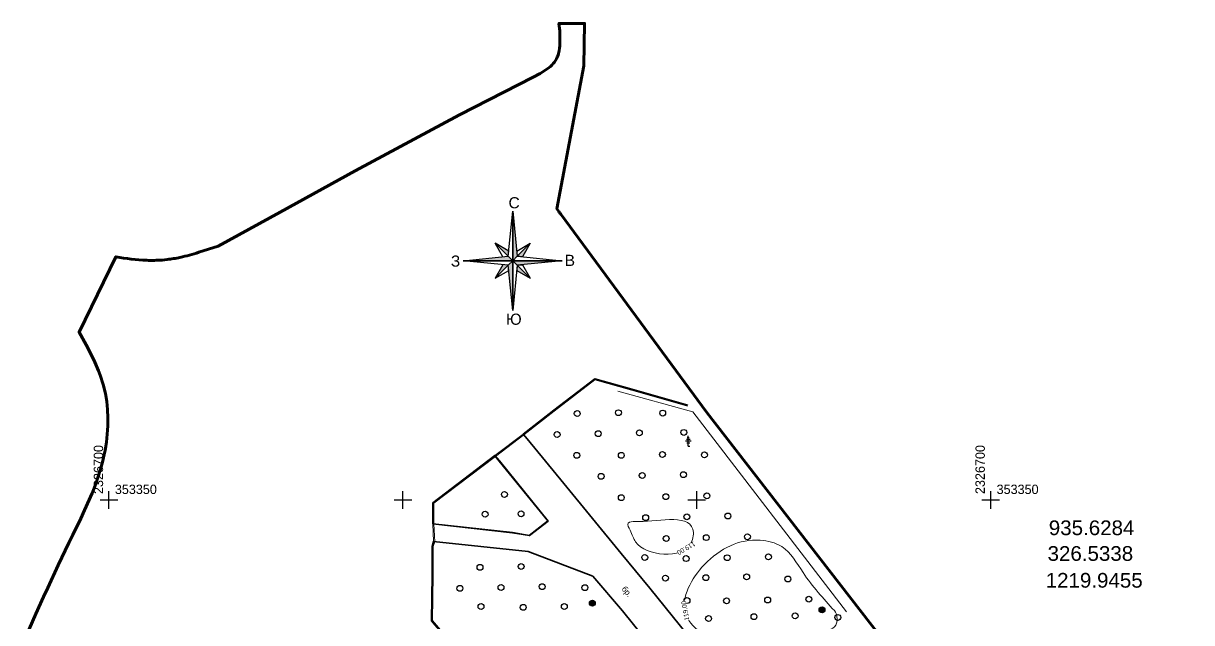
# Model space of a CAD drawing. Header units: millimetres. Extents: x 2326659 to 2326921, y 353133 to 353431.
# Drawn here: x 2326685.4 to 2326884.2, y 353329.1 to 353431 of the extents above; entities that cross this region are included whole.
import ezdxf
from ezdxf.enums import TextEntityAlignment as Align

# ---------------------------------------------------------------- set-up
doc = ezdxf.new("R2010")
doc.units = ezdxf.units.MM
for name, color, linetype in [('06_Инженерно-технические сооружения', 7, 'Continuous'), ('10_Границы покрытий и угодий', 7, 'Continuous'), ('13_Растительность', 7, 'Continuous'), ('19_Горизонтали', 7, 'Continuous'), ('44_Крышки колодцев', 7, 'Continuous'), ('pl_Планшетная_сетка', 7, 'Continuous'), ('С-Ю', 7, 'Continuous')]:
    doc.layers.add(name, color=color, linetype=linetype)
doc.layers.add('0_ГРАНИЦЫ ПРОЕКТИРОВАНИЯ_Ном._пера__44', color=7, linetype='Continuous', lineweight=60, true_color=0x029e21)
doc.styles.add('Arial', font='arial.ttf')
doc.styles.add('LIKE11', font='bm431.shx')
doc.styles.add('pragmai.shx', font='pragmai.shx')
doc.styles.get("Standard").update_dxf_attribs({"font": 'arial.ttf'})
doc.linetypes.add('atp_474_2a', pattern='A,0,[3,РћРїРѕСЂРЅС‹Р№ РїР»Р°РЅ1.Shx,S=0.039684,R=0,X=0,Y=5.42101e-20],-5.0002,0', length=5.0002)

# ---------------------------------------------------------------- blocks, each defined once
blk = doc.blocks.new('g_117')
h = blk.add_hatch(color=255)
h.paths.add_polyline_path([(-0.6, 0.7), (0.7, -0.6, 0.177899), (0.93, 0, 0.639215)])
h.paths.add_polyline_path([(-0.7, 0.6, 0.177899), (-0.93, 0, 0.639215), (0.6, -0.7)])
at = {"color": 0, "flags": 128}
blk.add_lwpolyline([(0.71, -0.71), (-0.71, 0.71)], dxfattribs=at)
at = {"color": 0}
blk.add_circle((0, 0), 1, dxfattribs=at)
at = {"style": 'LIKE11', "flags": 8}
for tag, height, p in [('Номер', 1.6, (0, 2.5)), ('Текст', 2, (1.78, 0.2)), ('Отметка кольца люка', 1.6, (0, -2)), ('Отметка земли (возле него)', 1.6, (0, -4)), ('Верх прокладки', 1.6, (0, -6)), ('Низ прокладки', 1.6, (0, -8))]:
    blk.add_attdef(tag, text='', height=height, dxfattribs=at).set_placement(p, align=Align.MIDDLE_LEFT)
blk = doc.blocks.new('С-Ю-З-В')
at = {"lineweight": -2, "ltscale": 0.5}
h = blk.add_hatch(color=0, dxfattribs=at)
h.dxf.hatch_style = 1
h.paths.add_polyline_path([(-0.51, 0.51), (-5.56, 0), (0, 0)])
h.paths.add_polyline_path([(-0.45, 1.09), (-1.96, 1.96), (-0.51, 0.51)])
h.paths.add_polyline_path([(0, 5.56), (0, 0), (0.51, 0.51)])
h.paths.add_polyline_path([(1.96, 1.96), (0.51, 0.51), (1.09, 0.45)])
h.paths.add_polyline_path([(5.56, 0), (0, 0), (0.51, -0.51)])
h.paths.add_polyline_path([(0.51, -0.51), (0.45, -1.09), (1.96, -1.96)])
h.paths.add_polyline_path([(0, 0), (-0.51, -0.51), (-0.45, -1.09), (0, -5.56)])
h.paths.add_polyline_path([(-0.51, -0.51), (-1.09, -0.45), (-1.96, -1.96)])
at = {"color": 0, "lineweight": -2, "ltscale": 0.5}
for points in [[(-0.51, 0.51), (0, 5.56), (0.51, 0.51), (5.56, 0), (0.51, -0.51), (0, -5.56), (-0.51, -0.51), (-5.56, 0), (-0.51, 0.51), (0, 0), (-5.56, 0), (0, 0), (-0.51, -0.51), (0, 0), (0, -5.56), (0, 0), (0.51, -0.51), (0, 0), (5.56, 0), (0, 0), (0.51, 0.51), (0, 0), (0, 5.56), (0, 0)], [(-1.09, 0.45), (-1.96, 1.96), (-0.51, 0.51), (-0.45, 1.09), (-1.96, 1.96)], [(0.45, 1.09), (1.96, 1.96), (1.09, 0.45), (0.51, 0.51), (1.96, 1.96)], [(-1.09, -0.45), (-1.96, -1.96), (-0.45, -1.09), (-0.51, -0.51), (-1.96, -1.96)], [(0.51, -0.51), (0.45, -1.09), (1.96, -1.96), (0.51, -0.51), (1.09, -0.45), (1.96, -1.96)]]:
    blk.add_lwpolyline(points, dxfattribs=at)
at = {"color": 0, "lineweight": -2, "style": 'Arial'}
for s, p in [('С', (-0.47, 5.88)), ('З', (-6.94, -0.66)), ('В', (5.83, -0.58)), ('Ю', (-0.76, -7.18))]:
    blk.add_text(s, height=1.25, dxfattribs=at).set_placement(p)
blk = doc.blocks.new('BL_333')
at = {"color": 0}
for p, q in [((-1.5, 0), (1.5, 0)), ((0, -1.5), (0, 1.5))]:
    blk.add_line(p, q, dxfattribs=at)

msp = doc.modelspace()

# ---------------------------------------------------------------- linework, layer by layer
at = {"layer": '06_Инженерно-технические сооружения', "color": 7, "linetype": 'Continuous', "lineweight": 20, "ltscale": 0.5, "transparency": 33554559, "flags": 128}
for points, elevation in [([(2326758.81, 353325.1), (2326755.05, 353329.52), (2326755.15, 353337.28), (2326755.14, 353342.06), (2326755.41, 353342.89), (2326755.25, 353345.92), (2326755.28, 353349.44), (2326765.77, 353357.39), (2326770.59, 353361.06), (2326775.75, 353365.09), (2326782.67, 353370.4), (2326788.89, 353368.66), (2326798.39, 353365.94)], 118.9), ([(2326765.66, 353357.53), (2326770.47, 353361.2)], 119.72), ([(2326755.08, 353346), (2326768.64, 353344.5), (2326771.49, 353344.02), (2326774.62, 353346.42), (2326766.33, 353356.61), (2326765.6, 353357.48)], 119.72), ([(2326755.07, 353345.92), (2326755.23, 353342.91)], 119.72)]:
    msp.add_lwpolyline(points, dxfattribs=dict(at, elevation=elevation))
at = {"layer": '06_Инженерно-технические сооружения', "color": 1, "linetype": 'Continuous', "lineweight": 20, "ltscale": 0.5, "elevation": 119.72, "flags": 128}
for points in [[(2326765.66, 353357.53), (2326770.47, 353361.2)], [(2326755.07, 353345.92), (2326755.23, 353342.91)]]:
    msp.add_lwpolyline(points, dxfattribs=at)
at = {"layer": '06_Инженерно-технические сооружения', "color": 3, "linetype": 'Continuous', "lineweight": 20, "ltscale": 0.5, "elevation": 119.72, "flags": 128}
msp.add_lwpolyline([(2326755.08, 353346), (2326768.64, 353344.5), (2326771.49, 353344.02), (2326774.62, 353346.42), (2326766.33, 353356.61), (2326765.6, 353357.48)], dxfattribs=at)
at = {"layer": '10_Границы покрытий и угодий', "color": 1, "linetype": 'Continuous', "lineweight": 35, "ltscale": 0.5}
for points in [[(2326798.45, 353366.11, 119.74), (2326788.93, 353368.82, 119.75), (2326782.65, 353370.59, 119.77), (2326775.66, 353365.25, 119.71), (2326770.47, 353361.2, 119.79)], [(2326755.07, 353345.92, 119.72), (2326755.1, 353349.53, 119.85), (2326765.66, 353357.53, 119.81)]]:
    msp.add_polyline3d(points, dxfattribs=at)
at = {"layer": '10_Границы покрытий и угодий', "color": 7, "linetype": 'Continuous', "lineweight": 35, "ltscale": 0.5, "transparency": 33554559}
for points in [[(2326798.45, 353366.11, 119.74), (2326788.93, 353368.82, 119.75), (2326782.65, 353370.59, 119.77), (2326775.66, 353365.25, 119.71), (2326770.47, 353361.2, 119.79), (2326771.13, 353360.41, 119.78), (2326777.39, 353352.79, 119.33), (2326787.11, 353340.9, 119.11), (2326792.01, 353334.97, 119.06), (2326801.02, 353323.83, 119.12), (2326809.19, 353313.84, 119.12)], [(2326755.07, 353345.92, 119.72), (2326755.1, 353349.53, 119.85), (2326765.66, 353357.53, 119.81), (2326766.41, 353356.64, 119.83), (2326774.73, 353346.41, 119.27), (2326771.51, 353343.94, 119.33), (2326768.63, 353344.42, 119.41), (2326755.07, 353345.92, 119.72)], [(2326796.51, 353319.8, 119), (2326787.33, 353331.16, 119.02), (2326782.31, 353337.06, 119.09), (2326771.29, 353341.21, 119.31), (2326755.23, 353342.91, 119.69), (2326754.96, 353342.09, 119.67), (2326754.97, 353337.28, 119.6), (2326754.87, 353329.45, 119.52), (2326758.67, 353324.98, 119.5)]]:
    msp.add_polyline3d(points, dxfattribs=at)
at = {"layer": '10_Границы покрытий и угодий', "color": 3, "linetype": 'Continuous', "lineweight": 35, "ltscale": 0.5}
msp.add_polyline3d([(2326765.66, 353357.53, 119.81), (2326766.41, 353356.64, 119.83), (2326774.73, 353346.41, 119.27), (2326771.51, 353343.94, 119.33), (2326768.63, 353344.42, 119.41), (2326755.07, 353345.92, 119.72)], dxfattribs=at)
at = {"layer": '13_Растительность', "color": 8, "linetype": 'atp_474_2a', "lineweight": 15, "transparency": 33554559, "flags": 128}
msp.add_lwpolyline([(2326786.55, 353368.52), (2326799.31, 353364.97), (2326825.44, 353330.96)], dxfattribs=at)
at = {"layer": '13_Растительность', "ltscale": 0.5, "transparency": 33554559, "flags": 128}
for points in [[(2326798.05, 353360.02), (2326799.05, 353360.02)], [(2326798.22, 353360.31), (2326798.89, 353360.31)], [(2326798.29, 353359.71), (2326798.81, 353359.71)], [(2326798.38, 353360.6), (2326798.72, 353360.6)], [(2326798.55, 353359.14), (2326798.55, 353360.89)], [(2326798.55, 353359.14), (2326798.8, 353359.14)]]:
    msp.add_lwpolyline(points, dxfattribs=at)
at = {"layer": '13_Растительность', "ltscale": 0.5, "transparency": 33554559}
for centre in [(2326786.66, 353364.83), (2326794.2, 353364.77), (2326779.66, 353364.69), (2326776.23, 353361.12), (2326783.23, 353361.26), (2326790.23, 353361.4), (2326797.79, 353361.48), (2326779.58, 353357.58), (2326787.15, 353357.58), (2326794.15, 353357.72), (2326801.3, 353357.66), (2326783.72, 353354.01), (2326790.72, 353354.15), (2326797.72, 353354.29), (2326767.27, 353350.93), (2326787.15, 353350.39), (2326794.73, 353350.55), (2326801.72, 353350.69), (2326763.98, 353347.57), (2326770.1, 353347.64), (2326791.3, 353346.98), (2326798.3, 353347.12), (2326805.29, 353347.26), (2326794.8, 353343.44), (2326801.61, 353343.59), (2326808.61, 353343.73), (2326791.15, 353340.22), (2326798.18, 353340.02), (2326805.18, 353340.17), (2326812.18, 353340.31), (2326763.12, 353338.54), (2326770.12, 353338.68), (2326808.48, 353336.91), (2326759.69, 353334.97), (2326766.69, 353335.11), (2326773.69, 353335.25), (2326780.96, 353335.08), (2326794.66, 353336.7), (2326801.54, 353336.78), (2326815.49, 353336.55), (2326812.06, 353332.98), (2326819.06, 353333.12), (2326763.29, 353331.87), (2326770.47, 353331.73), (2326777.46, 353331.87), (2326798.33, 353332.88), (2326805.06, 353332.84), (2326802, 353329.82), (2326809.72, 353330.14), (2326816.72, 353330.28), (2326823.98, 353330.02)]:
    msp.add_circle(centre, 0.5, dxfattribs=at)
at = {"layer": '19_Горизонтали', "color": 42, "linetype": 'Continuous', "lineweight": 20, "ltscale": 0.5, "transparency": 33554559}
for points, start_tangent, end_tangent in [([(2326789.54, 353346.34, 119), (2326788.33, 353346.03, 119), (2326788.65, 353344.85, 119), (2326789.58, 353342.86, 119), (2326799.05, 353342.7, 119), (2326799.32, 353345.01, 119), (2326789.54, 353346.34, 119)], (-0.996842, 0.079407), (-0.996842, 0.079407)), ([(2326823.4, 353331.18, 119), (2326823.44, 353328.44, 119), (2326820.62, 353327.28, 119), (2326819.99, 353326.41, 119), (2326817.48, 353324.18, 119), (2326815.08, 353321.88, 119), (2326813.03, 353320.26, 119), (2326810.91, 353318.62, 119), (2326809.47, 353320.21, 119), (2326804.67, 353324.71, 119), (2326798.01, 353330.89, 119), (2326801.29, 353338.99, 119), (2326810.8, 353343.15, 119), (2326814.44, 353342.06, 119), (2326818.08, 353337.64, 119), (2326823.4, 353331.18, 119)], (0.682743, -0.730659), (0.682743, -0.730659))]:
    msp.add_spline(points, degree=3, dxfattribs=dict(at, start_tangent=start_tangent, end_tangent=end_tangent))

# ---------------------------------------------------------------- block references
at = {"layer": '44_Крышки колодцев', "color": 0, "linetype": 'Continuous', "transparency": 33554559, "xscale": 0.5, "yscale": 0.5, "zscale": 0.5}
for p in [(2326782.23, 353332.45, 119.01), (2326821.3, 353331.31, 119.07)]:
    msp.add_blockref('g_117', p, dxfattribs=at)
at = {"layer": 'pl_Планшетная_сетка', "color": 104}
for p in [(2326700, 353350), (2326750, 353350), (2326800, 353350), (2326850, 353350)]:
    msp.add_blockref('BL_333', p, dxfattribs=at)
at = {"layer": 'С-Ю', "xscale": 1.516369677269567, "yscale": 1.516369677269567, "zscale": 1.516369677269567}
msp.add_blockref('С-Ю-З-В', (2326768.68, 353390.67), dxfattribs=at)

# ---------------------------------------------------------------- texts
at = {"color": 1, "insert": (2326859.88, 353346.51), "char_height": 2.5, "attachment_point": 1}
msp.add_mtext_dynamic_manual_height_columns('935.6284', width=52.5896, gutter_width=12.5, heights=[0], dxfattribs=at)
at = {"color": 3, "insert": (2326859.67, 353342.14), "char_height": 2.5, "attachment_point": 1}
msp.add_mtext_dynamic_manual_height_columns('326.5338', width=21.1549, gutter_width=12.5, heights=[0], dxfattribs=at)
at = {"color": 5, "insert": (2326859.35, 353337.58), "char_height": 2.5, "attachment_point": 1}
msp.add_mtext_dynamic_manual_height_columns('1219.9455', width=25.7807, gutter_width=12.5, heights=[0], dxfattribs=at)
at = {"layer": '10_Границы покрытий и угодий', "color": 7, "lineweight": 20, "ltscale": 0.5, "transparency": 33554559, "insert": (2326787.4, 353335.05, 118.1), "char_height": 1, "attachment_point": 4, "rotation": 309.8304, "style": 'pragmai.shx'}
msp.add_mtext('\\A1;бр.', dxfattribs=at)
at = {"layer": 'pl_Планшетная_сетка', "color": 104, "style": 'pragmai.shx'}
for p in [(2326699, 353351), (2326849, 353351)]:
    msp.add_text('2326700', height=1.6, rotation=90, dxfattribs=at).set_placement(p)
for p in [(2326701, 353351), (2326851, 353351)]:
    msp.add_text('353350', height=1.6, dxfattribs=at).set_placement(p)

# ---------------------------------------------------------------- next in the draw order: texts
at = {"layer": '19_Горизонтали', "color": 42, "transparency": 33554559, "char_height": 0.8, "attachment_point": 5, "style": 'pragmai.shx', "bg_fill": 3, "box_fill_scale": 1, "bg_fill_color": 1, "bg_fill_transparency": 0}
for insert, rotation in [((2326798.2, 353341.78), 210.3531), ((2326798.03, 353331.16), 100.041)]:
    msp.add_mtext('119.00', dxfattribs=dict(at, insert=insert, rotation=rotation))

# ---------------------------------------------------------------- next in the draw order: linework, layer by layer
at = {"layer": '06_Инженерно-технические сооружения', "color": 1, "linetype": 'Continuous', "lineweight": 20, "ltscale": 0.5, "elevation": 118.9, "flags": 128}
msp.add_lwpolyline([(2326758.81, 353325.1), (2326755.05, 353329.52), (2326755.15, 353337.28), (2326755.14, 353342.06), (2326755.41, 353342.89), (2326755.25, 353345.92), (2326755.28, 353349.44), (2326765.77, 353357.39), (2326770.59, 353361.06), (2326775.75, 353365.09), (2326782.67, 353370.4), (2326788.89, 353368.66), (2326798.39, 353365.94)], dxfattribs=at)
at = {"layer": '0_ГРАНИЦЫ ПРОЕКТИРОВАНИЯ_Ном._пера__44', "color": 104, "lineweight": 60, "true_color": 0x029e21, "flags": 128}
msp.add_lwpolyline([(2326685.43, 353325.82), (2326687.57, 353330.62), (2326688.86, 353333.5), (2326689.58, 353335.05), (2326691.38, 353338.91), (2326693.19, 353342.7), (2326693.87, 353344.08), (2326695.21, 353346.84), (2326695.86, 353348.23), (2326697.13, 353351.16), (2326697.74, 353352.74), (2326698.18, 353354), (2326698.56, 353355.21), (2326698.9, 353356.44), (2326699.2, 353357.75), (2326699.33, 353358.41), (2326699.45, 353359.12), (2326699.56, 353359.81), (2326699.64, 353360.5), (2326699.77, 353361.89), (2326699.8, 353362.58), (2326699.82, 353363.97), (2326699.75, 353365.36), (2326699.61, 353366.72), (2326699.38, 353368.07), (2326698.99, 353369.65), (2326698.49, 353371.19), (2326698.21, 353371.95), (2326697.57, 353373.45), (2326696.86, 353374.93), (2326696.1, 353376.4), (2326694.91, 353378.53), (2326701.17, 353391.36, 0.035269), (2326706.42, 353390.75, 0.026063), (2326709.02, 353390.8), (2326709.89, 353390.88, 0.022038), (2326712.07, 353391.24, 0.020574), (2326715.31, 353392.11), (2326718.55, 353393.18), (2326729.13, 353398.95), (2326741.88, 353405.94), (2326759.63, 353415.49), (2326772.17, 353421.89), (2326773.33, 353422.5), (2326774.66, 353423.34), (2326775.12, 353423.72, 0.153869), (2326776.48, 353425.94, 0.048297), (2326776.72, 353427.67), (2326776.72, 353428.69), (2326776.67, 353429.78), (2326776.54, 353431.04), (2326780.91, 353431.02), (2326780.76, 353423.83), (2326776.2, 353399.49), (2326776.5, 353399.07, -0.022127), (2326776.85, 353398.6), (2326801.71, 353364.87), (2326834.71, 353322.27)], format="xyb", dxfattribs=at)
at = {"layer": '10_Границы покрытий и угодий', "color": 3, "linetype": 'Continuous', "lineweight": 35, "ltscale": 0.5}
for points in [[(2326770.47, 353361.2, 119.79), (2326771.13, 353360.41, 119.78), (2326777.39, 353352.79, 119.33), (2326787.11, 353340.9, 119.11), (2326792.01, 353334.97, 119.06), (2326801.02, 353323.83, 119.12), (2326809.19, 353313.84, 119.12)], [(2326804.43, 353309.95, 119.17), (2326796.51, 353319.8, 119), (2326787.33, 353331.16, 119.02), (2326782.31, 353337.06, 119.09), (2326771.29, 353341.21, 119.31), (2326755.23, 353342.91, 119.69)]]:
    msp.add_polyline3d(points, dxfattribs=at)
at = {"layer": '10_Границы покрытий и угодий', "color": 1, "linetype": 'Continuous', "lineweight": 35, "ltscale": 0.5}
msp.add_polyline3d([(2326755.23, 353342.91, 119.69), (2326754.96, 353342.09, 119.67), (2326754.97, 353337.28, 119.6), (2326754.87, 353329.45, 119.52), (2326758.67, 353324.98, 119.5), (2326766.51, 353315.64, 119.35), (2326773.5, 353306.96, 119.28), (2326777.97, 353301.35, 119.28), (2326784.18, 353293.43, 119.36), (2326792.19, 353283.6, 119.32), (2326799.16, 353275.16, 119.31), (2326811.12, 353260.7, 118.91), (2326819.4, 353250.55, 118.86), (2326826.77, 353241.57, 118.74), (2326833.69, 353233.15, 118.7), (2326840.03, 353225.37, 118.7), (2326846.86, 353224.18, 118.83), (2326850.3, 353223.89, 118.89), (2326854.97, 353224.3, 0), (2326858.2, 353226.19, 118.75), (2326867.37, 353233.15, 118.84), (2326875.46, 353239.23, 118.89), (2326883.89, 353245.78, 118.97), (2326884.18, 353254.94, 118.9)], dxfattribs=at)

doc.saveas('drawing.dxf')
